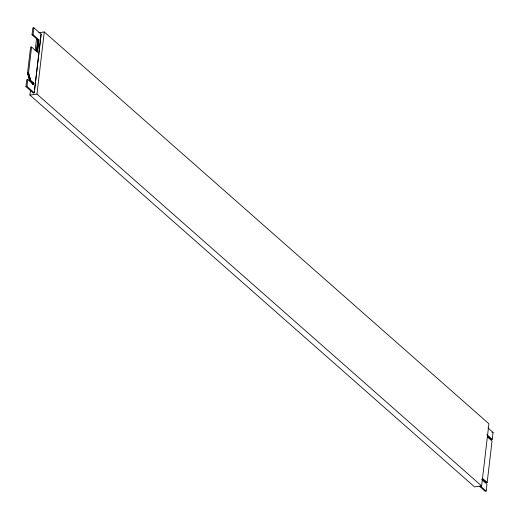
<?xml version="1.0" encoding="UTF-8"?>
<svg xmlns="http://www.w3.org/2000/svg" width="519" height="519" viewBox="0 0 519 519"><rect width="100%" height="100%" fill="white"/><g stroke="black" fill="none" stroke-linecap="round" stroke-linejoin="round"><path stroke-width="0.78" d="M33.3 93.063L25.95 86.589L26.761 79.686L27.767 79.543L33.644 84.727L33.839 83.072L30.556 80.179L28.545 72.9L31.588 47.021L30.582 47.164L27.539 73.036L29.551 80.322L32.833 83.215L33.839 83.072M31.588 47.021L37.465 52.198L38.919 39.84L37.913 39.982L32.035 34.805L32.846 27.896L33.852 27.76L41.196 34.228L37.796 63.175M34.494 91.318L34.299 92.927L26.956 86.452L27.767 79.543M38.919 39.84L33.041 34.663L33.852 27.76M38.795 32.723L44.271 31.951L488.917 423.789L481.619 485.933L474.587 486.919L29.933 95.087L30.498 90.306M31.335 83.131L31.523 81.541M35.175 50.466L36.577 38.516M32.587 84.208L32.716 83.111L33.722 82.969L33.527 84.623M36.434 51.465L37.796 39.879L38.802 39.736L37.349 52.101M32.703 84.312L32.833 83.215M36.551 51.569L37.913 39.982M41.053 34.105L34.157 92.797L33.151 92.933M34.682 89.709L35.532 82.469M35.72 80.867L36.57 73.627M36.758 72.018L37.608 64.784M481.619 485.933L36.966 94.101L44.271 31.951M479.498 486.264L485.148 491.24L486.154 491.104L486.965 484.195L481.677 479.537M482.047 478.985L486.167 482.612L487.172 482.469L492.038 441.04L487.335 436.894M487.12 435.83L491.234 439.457L492.239 439.314L493.05 432.411L487.964 427.928M32.035 34.805L33.041 34.663M29.551 80.322L30.608 80.224L28.545 72.9L27.539 73.036L29.602 80.367M25.95 86.589L26.956 86.452M29.933 95.087L36.966 94.101M492.044 432.548L493.05 432.411M486.952 434.656L492.239 439.314M482.469 478.33L487.172 482.469M480.503 486.121L486.154 491.104"/></g></svg>
